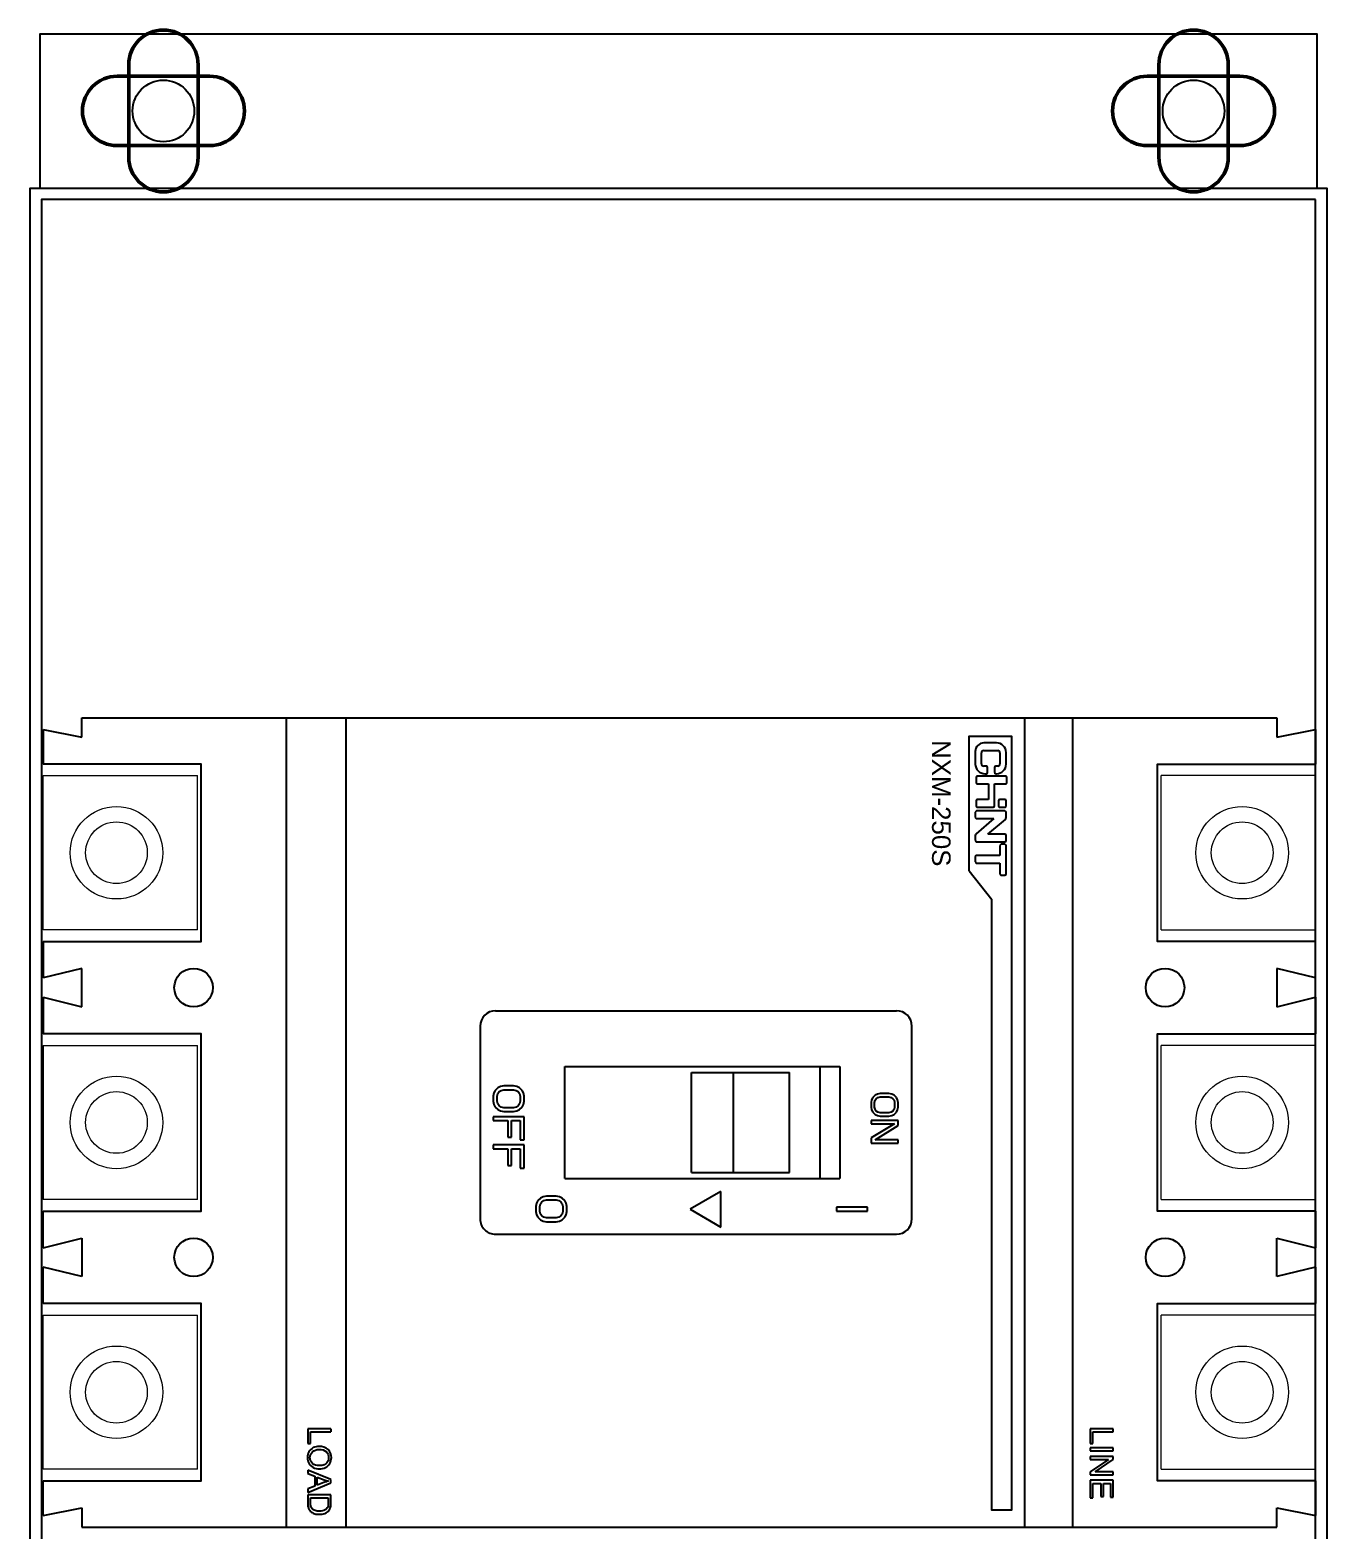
# Model space of a CAD drawing. Header units: inches. Extents: x 21 to 136330, y 8 to 58290.
# Drawn here: x 19282.1 to 19450.4, y 29049.2 to 29244 of the extents above; entities that cross this region are included whole.
import ezdxf

# ---------------------------------------------------------------- set-up
doc = ezdxf.new("R2010")
doc.units = ezdxf.units.IN
doc.header["$MEASUREMENT"] = 0
doc.linetypes.add('HIDDEN', pattern=[9.525, 6.35, -3.175])
doc.layers.add('@.0.DM. NÉT CHÍNH', color=7, linetype='Continuous')
doc.layers.add('Visible (ISO)', color=7, linetype='Continuous', lineweight=50)
doc.styles.add('ARIAL', font='arial.ttf')

# ---------------------------------------------------------------- blocks, each defined once
blk = doc.blocks.new('*U77')
at = {"layer": '@.0.DM. NÉT CHÍNH'}
blk.add_lwpolyline([(-41, 438), (-41, 458), (124.6, 458), (124.6, 438)], dxfattribs=at)
for points in [[(125.91, -230), (-42.3, -230), (-42.3, 438), (125.91, 438)], [(124.41, 436.5), (-40.8, 436.5), (-40.8, -228.5), (124.41, -228.5)]]:
    blk.add_lwpolyline(points, close=True, dxfattribs=at)
for centre in [(-25, 448), (108.6, 448)]:
    blk.add_circle(centre, 4, dxfattribs=at)
blk = doc.blocks.new('*U74')
at = {"color": 7}
for p, q in [((-50, 103.33), (-51, 108.33)), ((-51, 108.33), (-46.5, 108.33)), ((-18.75, 108.33), (-23.5, 108.33)), ((-18.75, 108.33), (-20, 103.33)), ((-15, 103.33), (-16.25, 108.33)), ((-16.25, 108.33), (-11.5, 108.33)), ((10, 108.33), (-10, 108.33)), ((11.5, 108.33), (16.25, 108.33)), ((15, 103.33), (16.25, 108.33)), ((18.75, 108.33), (23.5, 108.33)), ((18.75, 108.33), (20, 103.33)), ((45, 108.33), (25, 108.33)), ((46.5, 108.33), (51, 108.33)), ((50, 103.33), (51, 108.33)), ((-52.5, -51.67), (-52.5, 103.33)), ((-52.5, 103.33), (-50, 103.33)), ((-20, 103.33), (-15, 103.33)), ((20, 103.33), (15, 103.33)), ((52.5, 103.33), (50, 103.33)), ((52.5, -51.67), (52.5, 103.33)), ((-52.5, 76.83), (52.5, 76.83)), ((-52.5, 70.6), (52.5, 70.6)), ((-52.5, 70.6), (52.5, 70.6)), ((-52.5, -17.42), (52.5, -17.42)), ((-52.5, -17.42), (52.5, -17.42)), ((-52.5, -17.42), (52.5, -17.42)), ((-52.5, -25.17), (52.5, -25.17)), ((-50, -51.67), (-52.5, -51.67)), ((-51, -56.67), (-50, -51.67)), ((-15, -51.67), (-20, -51.67)), ((-20, -51.67), (-18.75, -56.67)), ((-16.25, -56.67), (-15, -51.67)), ((15, -51.67), (20, -51.67)), ((16.25, -56.67), (15, -51.67)), ((20, -51.67), (18.75, -56.67)), ((50, -51.67), (52.5, -51.67)), ((51, -56.67), (50, -51.67)), ((-51, -56.67), (-46.5, -56.67)), ((-23.5, -56.67), (-18.75, -56.67)), ((-16.25, -56.67), (-11.5, -56.67)), ((10, -56.67), (-10, -56.67)), ((16.25, -56.67), (11.5, -56.67)), ((23.5, -56.67), (18.75, -56.67)), ((51, -56.67), (46.5, -56.67))]:
    blk.add_line(p, q, dxfattribs=at)
at = {"color": 10, "linetype": 'ByBlock', "lineweight": 9}
for p, q in [((-45, 108.33), (-45, 88.33)), ((-25, 108.33), (-45, 108.33)), ((-25, 88.33), (-25, 108.33)), ((-10, 108.33), (-10, 88.33)), ((10, 108.33), (-10, 108.33)), ((10, 88.33), (10, 108.33)), ((25, 108.33), (25, 88.33)), ((45, 108.33), (25, 108.33)), ((45, 88.33), (45, 108.33)), ((-25, 88.33), (-45, 88.33)), ((10, 88.33), (-10, 88.33)), ((45, 88.33), (25, 88.33)), ((-45, -56.67), (-45, -36.67)), ((-25, -36.67), (-45, -36.67)), ((-25, -36.67), (-25, -56.67)), ((-10, -56.67), (-10, -36.67)), ((10, -36.67), (-10, -36.67)), ((10, -36.67), (10, -56.67)), ((25, -56.67), (25, -36.67)), ((45, -36.67), (25, -36.67)), ((45, -36.67), (45, -56.67)), ((-25, -56.67), (-45, -56.67)), ((10, -56.67), (-10, -56.67))]:
    blk.add_line(p, q, dxfattribs=at)
at = {"color": 10, "linetype": 'HIDDEN', "lineweight": 9, "ltscale": 5}
for p, q in [((-28.75, 108.33), (-43.75, 108.33)), ((6.25, 108.33), (-8.75, 108.33)), ((41.25, 108.33), (26.25, 108.33)), ((-28.75, -56.67), (-43.75, -56.67)), ((6.25, -56.67), (-8.75, -56.67)), ((45, -56.67), (25, -56.67))]:
    blk.add_line(p, q, dxfattribs=at)
at = {"color": 1}
for p, q in [((39.74, 82.12), (39.74, 79.12)), ((40.15, 82.12), (39.74, 82.12)), ((40.15, 79.48), (40.15, 82.12)), ((42.21, 82.12), (42.21, 79.12)), ((42.61, 82.12), (42.21, 82.12)), ((42.61, 79.12), (42.61, 82.12)), ((43.32, 82.12), (43.32, 79.12)), ((43.74, 82.12), (43.32, 82.12)), ((45.34, 79.77), (43.74, 82.12)), ((45.34, 82.12), (45.34, 79.77)), ((45.73, 82.12), (45.34, 82.12)), ((45.73, 79.12), (45.73, 82.12)), ((46.42, 82.12), (46.42, 79.12)), ((48.63, 82.12), (46.42, 82.12)), ((48.63, 81.77), (48.63, 82.12)), ((43.71, 79.12), (43.71, 81.48)), ((43.71, 81.48), (45.32, 79.12)), ((46.83, 80.85), (46.83, 81.77)), ((46.83, 81.77), (48.63, 81.77)), ((48.52, 80.85), (46.83, 80.85)), ((46.83, 79.48), (46.83, 80.5)), ((46.83, 80.5), (48.52, 80.5)), ((48.52, 80.5), (48.52, 80.85)), ((39.74, 79.12), (41.66, 79.12)), ((41.66, 79.48), (40.15, 79.48)), ((41.66, 79.12), (41.66, 79.48)), ((42.21, 79.12), (42.61, 79.12)), ((43.32, 79.12), (43.71, 79.12)), ((45.32, 79.12), (45.73, 79.12)), ((46.42, 79.12), (48.71, 79.12)), ((48.71, 79.48), (46.83, 79.48)), ((48.71, 79.12), (48.71, 79.48)), ((-3.68, 53.38), (-3.75, 53.01)), ((-3.75, 53.01), (-3.75, 51.89)), ((-3.53, 53.68), (-3.68, 53.38)), ((-3.24, 53.98), (-3.53, 53.68)), ((-3.31, 53.01), (-3.24, 53.31)), ((-3.31, 51.89), (-3.31, 53.01)), ((-2.95, 54.13), (-3.24, 53.98)), ((-3.24, 53.31), (-3.09, 53.53)), ((-3.09, 53.53), (-2.88, 53.68)), ((-2.58, 54.2), (-2.95, 54.13)), ((-2.88, 53.68), (-2.58, 53.75)), ((-2, 54.2), (-2.58, 54.2)), ((-2.58, 53.75), (-2, 53.75)), ((-1.64, 54.13), (-2, 54.2)), ((-2, 53.75), (-1.71, 53.68)), ((-1.71, 53.68), (-1.49, 53.53)), ((-1.34, 53.98), (-1.64, 54.13)), ((-1.49, 53.53), (-1.34, 53.31)), ((-1.05, 53.68), (-1.34, 53.98)), ((-1.34, 53.31), (-1.27, 53.01)), ((-1.27, 53.01), (-1.27, 51.89)), ((-0.91, 53.38), (-1.05, 53.68)), ((-0.83, 53.01), (-0.91, 53.38)), ((-0.83, 51.89), (-0.83, 53.01)), ((-0.25, 54.2), (-0.25, 50.7)), ((0.41, 54.2), (-0.25, 54.2)), ((0.19, 50.7), (0.19, 53.75)), ((0.19, 53.75), (2.01, 50.7)), ((2.23, 51.22), (0.41, 54.2)), ((2.23, 54.2), (2.23, 51.22)), ((2.67, 54.2), (2.23, 54.2)), ((2.67, 50.7), (2.67, 54.2)), ((-3.75, 51.89), (-3.68, 51.52)), ((-3.68, 51.52), (-3.53, 51.22)), ((-3.53, 51.22), (-3.24, 50.92)), ((-3.24, 51.59), (-3.31, 51.89)), ((-3.09, 51.37), (-3.24, 51.59)), ((-3.24, 50.92), (-2.95, 50.77)), ((-2.88, 51.22), (-3.09, 51.37)), ((-2.95, 50.77), (-2.58, 50.7)), ((-2.58, 51.15), (-2.88, 51.22)), ((-2, 51.15), (-2.58, 51.15)), ((-2.58, 50.7), (-2, 50.7)), ((-1.71, 51.22), (-2, 51.15)), ((-2, 50.7), (-1.64, 50.77)), ((-1.49, 51.37), (-1.71, 51.22)), ((-1.64, 50.77), (-1.34, 50.92)), ((-1.34, 51.59), (-1.49, 51.37)), ((-1.27, 51.89), (-1.34, 51.59)), ((-1.34, 50.92), (-1.05, 51.22)), ((-1.05, 51.22), (-0.91, 51.52)), ((-0.91, 51.52), (-0.83, 51.89)), ((-0.25, 50.7), (0.19, 50.7)), ((2.01, 50.7), (2.67, 50.7))]:
    blk.add_line(p, q, dxfattribs=at)
at = {"color": 5}
for p, q in [((-46.5, 68.22), (-48, 68.22)), ((-44.09, 68.32), (-44.75, 68.32)), ((-41.02, 68.22), (-41.75, 68.22)), ((-39.55, 68.22), (-40.25, 68.22)), ((-36.59, 68.22), (-37.25, 68.22)), ((-32.26, 68.22), (-35.92, 68.22)), ((-49.25, 66.97), (-49.25, 65.32)), ((-48.25, 65.32), (-48.25, 67.12)), ((-47.95, 67.42), (-46.55, 67.42)), ((-46.25, 67.12), (-46.25, 66.89)), ((-46.08, 66.72), (-45.42, 66.72)), ((-45.25, 66.89), (-45.25, 66.97)), ((-44.92, 68.15), (-44.92, 64.5)), ((-43.92, 66.72), (-43.92, 68.15)), ((-41.09, 66.72), (-43.92, 66.72)), ((-41.92, 68.05), (-41.92, 67.39)), ((-41.75, 67.22), (-41.09, 67.22)), ((-40.92, 67.39), (-40.92, 68.12)), ((-40.92, 64.49), (-40.92, 66.55)), ((-40.42, 68.05), (-40.42, 64.39)), ((-39.42, 64.39), (-39.42, 66.64)), ((-39.42, 66.64), (-37.47, 64.33)), ((-37.42, 65.86), (-39.33, 68.12)), ((-37.42, 68.05), (-37.42, 65.86)), ((-36.42, 64.39), (-36.42, 68.05)), ((-36.09, 68.05), (-36.09, 67.59)), ((-35.92, 67.42), (-34.65, 67.42)), ((-34.65, 67.42), (-34.65, 64.39)), ((-33.65, 64.39), (-33.65, 67.42)), ((-33.65, 67.42), (-32.26, 67.42)), ((-32.64, 63.43), (-28.92, 66.35)), ((-32.09, 67.59), (-32.09, 68.05)), ((-46.55, 65.02), (-47.95, 65.02)), ((-46.25, 65.65), (-46.25, 65.32)), ((-45.42, 65.82), (-46.08, 65.82)), ((-45.25, 65.47), (-45.25, 65.65)), ((-44.75, 64.33), (-44.09, 64.33)), ((-43.92, 64.5), (-43.92, 65.92)), ((-43.92, 65.92), (-41.92, 65.92)), ((-41.92, 65.92), (-41.92, 64.49)), ((-41.75, 64.32), (-41.09, 64.32)), ((-48.15, 64.22), (-46.5, 64.22)), ((-40.25, 64.22), (-39.59, 64.22)), ((-37.24, 64.22), (-36.59, 64.22)), ((-34.48, 64.22), (-33.82, 64.22)), ((12.5, 56), (-12.5, 56)), ((-14.5, 2), (-14.5, 54)), ((14.5, 2), (14.5, 54)), ((-7.25, 11), (-7.25, 46.63)), ((-7.25, 46.63), (7.25, 46.63)), ((7.25, 11), (7.25, 46.63)), ((7.25, 44.1), (-7.25, 44.1)), ((-6.5, 27.4), (-6.5, 40.11)), ((6.5, 40.11), (-6.5, 40.11)), ((6.5, 27.4), (6.5, 40.11)), ((6.5, 32.85), (-6.5, 32.85)), ((6.5, 27.4), (-6.5, 27.4)), ((7.25, 11), (-7.25, 11)), ((-12.5, 0), (12.5, 0))]:
    blk.add_line(p, q, dxfattribs=at)
at = {"color": 2}
for p, q in [((11, 50.23), (11, 46.23)), ((11.5, 50.23), (11, 50.23)), ((11.5, 46.23), (11.5, 50.23)), ((11, 46.23), (11.5, 46.23)), ((13.56, 31.23), (8.94, 31.23)), ((8.94, 31.23), (11.25, 27.23)), ((11.25, 27.23), (13.56, 31.23)), ((9.63, 10.29), (9.55, 9.86)), ((9.55, 9.86), (9.55, 8.59)), ((9.8, 10.63), (9.63, 10.29)), ((10.13, 10.97), (9.8, 10.63)), ((10.05, 9.86), (10.13, 10.2)), ((10.05, 8.59), (10.05, 9.86)), ((10.47, 11.14), (10.13, 10.97)), ((10.13, 10.2), (10.3, 10.46)), ((10.3, 10.46), (10.55, 10.63)), ((10.88, 11.23), (10.47, 11.14)), ((10.55, 10.63), (10.88, 10.72)), ((11.55, 11.23), (10.88, 11.23)), ((10.88, 10.72), (11.55, 10.72)), ((11.97, 11.14), (11.55, 11.23)), ((11.55, 10.72), (11.88, 10.63)), ((11.88, 10.63), (12.13, 10.46)), ((12.3, 10.97), (11.97, 11.14)), ((12.13, 10.46), (12.3, 10.2)), ((12.63, 10.63), (12.3, 10.97)), ((12.3, 10.2), (12.38, 9.86)), ((12.38, 9.86), (12.38, 8.59)), ((12.8, 10.29), (12.63, 10.63)), ((12.88, 9.86), (12.8, 10.29)), ((12.88, 8.59), (12.88, 9.86)), ((9.55, 8.59), (9.63, 8.16)), ((9.63, 8.16), (9.8, 7.82)), ((9.8, 7.82), (10.13, 7.48)), ((10.13, 8.25), (10.05, 8.59)), ((10.3, 7.99), (10.13, 8.25)), ((10.55, 7.82), (10.3, 7.99)), ((10.88, 7.74), (10.55, 7.82)), ((11.88, 7.82), (11.55, 7.74)), ((12.13, 7.99), (11.88, 7.82)), ((12.3, 8.25), (12.13, 7.99)), ((12.38, 8.59), (12.3, 8.25)), ((12.3, 7.48), (12.63, 7.82)), ((12.63, 7.82), (12.8, 8.16)), ((12.8, 8.16), (12.88, 8.59)), ((10.13, 7.48), (10.47, 7.31)), ((10.47, 7.31), (10.88, 7.23)), ((11.55, 7.74), (10.88, 7.74)), ((10.88, 7.23), (11.55, 7.23)), ((11.55, 7.23), (11.97, 7.31)), ((11.97, 7.31), (12.3, 7.48))]:
    blk.add_line(p, q, dxfattribs=at)
at = {"color": 3}
for p, q in [((-4.67, 4.76), (-4.75, 4.34)), ((-4.75, 4.34), (-4.75, 3.06)), ((-4.5, 5.1), (-4.67, 4.76)), ((-4.17, 5.44), (-4.5, 5.1)), ((-4.25, 4.34), (-4.17, 4.68)), ((-4.25, 3.06), (-4.25, 4.34)), ((-3.83, 5.61), (-4.17, 5.44)), ((-4.17, 4.68), (-4, 4.93)), ((-4, 4.93), (-3.75, 5.1)), ((-3.42, 5.7), (-3.83, 5.61)), ((-3.75, 5.1), (-3.42, 5.19)), ((-2.75, 5.7), (-3.42, 5.7)), ((-3.42, 5.19), (-2.75, 5.19)), ((-2.33, 5.61), (-2.75, 5.7)), ((-2.75, 5.19), (-2.42, 5.1)), ((-2.42, 5.1), (-2.17, 4.93)), ((-2, 5.44), (-2.33, 5.61)), ((-2.17, 4.93), (-2, 4.68)), ((-1.67, 5.1), (-2, 5.44)), ((-2, 4.68), (-1.92, 4.34)), ((-1.92, 4.34), (-1.92, 3.06)), ((-1.5, 4.76), (-1.67, 5.1)), ((-1.42, 4.34), (-1.5, 4.76)), ((-1.42, 3.06), (-1.42, 4.34)), ((2.25, 5.7), (-0.75, 5.7)), ((-0.75, 5.7), (-0.75, 1.7)), ((-0.25, 5.19), (2.25, 5.19)), ((-0.25, 4.08), (-0.25, 5.19)), ((1.92, 4.08), (-0.25, 4.08)), ((1.92, 3.57), (1.92, 4.08)), ((2.25, 5.19), (2.25, 5.7)), ((5.92, 5.7), (2.92, 5.7)), ((2.92, 5.7), (2.92, 1.7)), ((3.42, 5.19), (5.92, 5.19)), ((3.42, 4.08), (3.42, 5.19)), ((5.58, 4.08), (3.42, 4.08)), ((5.58, 3.57), (5.58, 4.08)), ((5.92, 5.19), (5.92, 5.7)), ((-4.75, 3.06), (-4.67, 2.64)), ((-4.67, 2.64), (-4.5, 2.3)), ((-4.5, 2.3), (-4.17, 1.96)), ((-4.17, 2.72), (-4.25, 3.06)), ((-4, 2.47), (-4.17, 2.72)), ((-4.17, 1.96), (-3.83, 1.79)), ((-3.75, 2.3), (-4, 2.47)), ((-3.42, 2.21), (-3.75, 2.3)), ((-2.75, 2.21), (-3.42, 2.21)), ((-2.42, 2.3), (-2.75, 2.21)), ((-2.17, 2.47), (-2.42, 2.3)), ((-2.33, 1.79), (-2, 1.96)), ((-2, 2.72), (-2.17, 2.47)), ((-1.92, 3.06), (-2, 2.72)), ((-2, 1.96), (-1.67, 2.3)), ((-1.67, 2.3), (-1.5, 2.64)), ((-1.5, 2.64), (-1.42, 3.06)), ((-0.25, 3.57), (1.92, 3.57)), ((-0.25, 1.7), (-0.25, 3.57)), ((3.42, 3.57), (5.58, 3.57)), ((3.42, 1.7), (3.42, 3.57)), ((-3.83, 1.79), (-3.42, 1.7)), ((-3.42, 1.7), (-2.75, 1.7)), ((-2.75, 1.7), (-2.33, 1.79)), ((-0.75, 1.7), (-0.25, 1.7)), ((2.92, 1.7), (3.42, 1.7)), ((39.74, -19.36), (39.74, -22.36)), ((39.74, -19.36), (40.15, -19.36)), ((40.15, -22), (40.15, -19.36)), ((46.3, -19.36), (45.13, -22.36)), ((46.74, -19.36), (46.3, -19.36)), ((47.99, -22.36), (46.74, -19.36)), ((49.37, -19.36), (48.31, -19.36)), ((48.31, -19.36), (48.31, -22.36)), ((46.01, -21.12), (46.35, -20.24)), ((47.05, -21.12), (46.01, -21.12)), ((46.73, -20.29), (47.05, -21.12)), ((48.72, -19.71), (49.36, -19.71)), ((48.72, -22), (48.72, -19.71)), ((39.74, -22.36), (41.66, -22.36)), ((41.66, -22), (40.15, -22)), ((41.66, -22.36), (41.66, -22)), ((45.13, -22.36), (45.56, -22.36)), ((45.56, -22.36), (45.89, -21.45)), ((45.89, -21.45), (47.17, -21.45)), ((47.17, -21.45), (47.53, -22.36)), ((47.53, -22.36), (47.99, -22.36)), ((48.31, -22.36), (49.42, -22.36)), ((49.37, -22), (48.72, -22))]:
    blk.add_line(p, q, dxfattribs=at)
at = {"color": 7}
for points in [[(-23.5, 108.33), (-23.5, 87.83), (-46.5, 87.83), (-46.5, 108.33)], [(11.5, 108.33), (11.5, 87.83), (-11.5, 87.83), (-11.5, 108.33)], [(46.5, 108.33), (46.5, 87.83), (23.5, 87.83), (23.5, 108.33)], [(-23.5, -56.67), (-23.5, -36.17), (-46.5, -36.17), (-46.5, -56.67)], [(11.5, -56.67), (11.5, -36.17), (-11.5, -36.17), (-11.5, -56.67)], [(46.5, -56.67), (46.5, -36.17), (23.5, -36.17), (23.5, -56.67)]]:
    blk.add_lwpolyline(points, dxfattribs=at)
at = {"color": 5}
for points in [[(-32.64, 63.43), (-50.12, 63.43), (-50.12, 68.91), (-35.64, 68.91)], [(-35.64, 68.91), (50.31, 68.91), (50.31, 66.35), (-28.92, 66.35)]]:
    blk.add_lwpolyline(points, dxfattribs=at)
at = {"color": 10, "linetype": 'ByBlock', "lineweight": 9}
for centre, radius in [((-35, 98.83), 6), ((0, 98.83), 6), ((35, 98.83), 6), ((-35, 98.83), 4), ((0, 98.83), 4), ((35, 98.83), 4), ((-35, -47.17), 6), ((0, -47.17), 6), ((35, -47.17), 6), ((-35, -47.17), 4), ((0, -47.17), 4), ((35, -47.17), 4)]:
    blk.add_circle(centre, radius, dxfattribs=at)
at = {"color": 7}
for centre in [(-17.5, 88.83), (17.5, 88.83), (-17.5, -37.17), (17.5, -37.17)]:
    blk.add_circle(centre, 2.5, dxfattribs=at)
at = {"color": 5}
for centre, radius, start, end in [((-48, 66.97), 1.25, 90, 180), ((-46.5, 66.97), 1.25, 0, 90), ((-44.75, 68.15), 0.17, 90, 180), ((-44.09, 68.15), 0.17, 0, 90), ((-41.75, 68.05), 0.17, 90, 180), ((-41.02, 68.12), 0.1, 0, 90), ((-40.25, 68.05), 0.17, 90, 180), ((-39.55, 67.92), 0.3, 40.1537, 90), ((-37.25, 68.05), 0.17, 90, 180), ((-36.59, 68.05), 0.17, 0, 90), ((-35.92, 68.05), 0.17, 90, 180), ((-32.26, 68.05), 0.17, 0, 90), ((-47.95, 67.12), 0.3, 90, 180), ((-46.55, 67.12), 0.3, 0, 90), ((-46.08, 66.89), 0.17, 180, 270), ((-45.42, 66.89), 0.17, 270, 0), ((-41.75, 67.39), 0.17, 180, 270), ((-41.09, 67.39), 0.17, 270, 0), ((-41.09, 66.55), 0.17, 0, 90), ((-35.92, 67.59), 0.17, 180, 270), ((-32.26, 67.59), 0.17, 270, 0), ((-48.15, 65.32), 1.1, 180, 270), ((-47.95, 65.32), 0.3, 180, 270), ((-46.55, 65.32), 0.3, 270, 0), ((-46.5, 65.47), 1.25, 270, 0), ((-46.08, 65.65), 0.17, 90, 180), ((-45.42, 65.65), 0.17, 0, 90), ((-44.75, 64.5), 0.17, 180, 270), ((-44.09, 64.5), 0.17, 270, 0), ((-41.75, 64.49), 0.17, 180, 270), ((-41.09, 64.49), 0.17, 270, 0), ((-40.25, 64.39), 0.17, 180, 270), ((-39.59, 64.39), 0.17, 270, 0), ((-37.24, 64.52), 0.3, 220.1537, 270), ((-36.59, 64.39), 0.17, 270, 0), ((-34.48, 64.39), 0.17, 180, 270), ((-33.82, 64.39), 0.17, 270, 0), ((-12.5, 54), 2, 90, 180), ((12.5, 54), 2, 0, 90), ((-12.5, 2), 2, 180, 270), ((12.5, 2), 2, 270, 0)]:
    blk.add_arc(centre, radius, start, end, dxfattribs=at)
at = {"color": 3}
for points, start_tangent, end_tangent in [([(43.48, -19.3), (42.42, -19.73)], (-1, 0), (-0.69424, -0.719744)), ([(44.24, -19.5), (43.48, -19.3)], (-0.863974, 0.503536), (-1, 0)), ([(49.91, -19.4), (49.37, -19.36)], (-0.974239, 0.225519), (-1, 0)), ([(50.36, -19.62), (49.91, -19.4)], (-0.769439, 0.63872), (-0.974239, 0.225519)), ([(42.42, -19.73), (42.02, -20.9)], (-0.69424, -0.719744), (0, -1)), ([(42.02, -20.9), (42.19, -21.64)], (0, -1), (0.443298, -0.896374)), ([(42.43, -20.9), (42.74, -19.94)], (0, 1), (0.731951, 0.681357)), ([(42.73, -21.76), (42.43, -20.9)], (-0.688749, 0.724999), (0, 1)), ([(42.74, -19.94), (43.48, -19.65)], (0.731951, 0.681357), (1, 0)), ([(43.48, -19.65), (44.03, -19.8)], (1, 0), (0.851467, -0.524408)), ([(44.03, -19.8), (44.4, -20.22)], (0.851467, -0.524408), (0.416725, -0.909033)), ([(44.52, -20.86), (44.23, -21.75)], (0, -1), (-0.68313, -0.730297)), ([(44.76, -20.06), (44.24, -19.5)], (-0.448077, 0.893995), (-0.863974, 0.503536)), ([(44.4, -20.22), (44.52, -20.86)], (0.416725, -0.909033), (0, -1)), ([(44.75, -21.68), (44.94, -20.86)], (0.461947, 0.886908), (0, 1)), ([(44.94, -20.86), (44.76, -20.06)], (0, 1), (-0.448077, 0.893995)), ([(46.35, -20.24), (46.51, -19.67)], (0.352729, 0.935726), (0.201923, 0.979401)), ([(46.51, -19.67), (46.73, -20.29)], (0.27008, -0.962838), (0.358791, -0.933418)), ([(49.36, -19.71), (49.89, -19.77)], (1, 0), (0.934937, -0.354815)), ([(49.89, -19.77), (50.27, -20.11)], (0.934937, -0.354815), (0.528136, -0.84916)), ([(50.35, -21.41), (50.12, -21.79)], (-0.321903, -0.946773), (-0.714073, -0.700072)), ([(50.27, -20.11), (50.43, -20.83)], (0.528136, -0.84916), (0, -1)), ([(50.43, -20.83), (50.35, -21.41)], (0, -1), (-0.321903, -0.946773)), ([(50.72, -20.13), (50.36, -19.62)], (-0.355218, 0.934784), (-0.769439, 0.63872)), ([(50.84, -20.84), (50.72, -20.13)], (0, 1), (-0.355218, 0.934784)), ([(50.76, -21.45), (50.84, -20.84)], (0.29468, 0.955596), (0, 1)), ([(42.19, -21.64), (42.71, -22.2)], (0.443298, -0.896374), (0.857158, -0.515054)), ([(42.71, -22.2), (43.48, -22.41)], (0.857158, -0.515054), (1, 0)), ([(43.48, -22.07), (42.73, -21.76)], (-1, 0), (-0.688749, 0.724999)), ([(44.23, -21.75), (43.48, -22.07)], (-0.68313, -0.730297), (-1, 0)), ([(43.48, -22.41), (44.22, -22.22)], (1, 0), (0.88183, 0.471567)), ([(44.22, -22.22), (44.75, -21.68)], (0.88183, 0.471567), (0.461947, 0.886908)), ([(49.85, -21.95), (49.37, -22)], (-0.952187, -0.305515), (-1, 0)), ([(49.42, -22.36), (49.91, -22.31)], (1, 0), (0.972851, 0.23143)), ([(50.12, -21.79), (49.85, -21.95)], (-0.714073, -0.700072), (-0.952187, -0.305515)), ([(49.91, -22.31), (50.27, -22.16)], (0.972851, 0.23143), (0.837066, 0.547102)), ([(50.27, -22.16), (50.55, -21.88)], (0.837066, 0.547102), (0.593636, 0.804733)), ([(50.55, -21.88), (50.76, -21.45)], (0.593636, 0.804733), (0.29468, 0.955596))]:
    blk.add_spline(points, degree=3, dxfattribs=dict(at, start_tangent=start_tangent, end_tangent=end_tangent))
at = {"color": 5, "insert": (-41.42, 59.79), "char_height": 2.4, "width": 27.2719, "attachment_point": 5, "style": 'ARIAL'}
blk.add_mtext('NXM-250S', dxfattribs=at)

msp = doc.modelspace()

# ---------------------------------------------------------------- linework, layer by layer
at = {"layer": 'Visible (ISO)', "color": 2}
for points in [[(19294.9447, 29239.4535), (19294.9447, 29227.4535, 1), (19303.9447, 29227.4535), (19303.9447, 29239.4535, 1)], [(19437.5479, 29239.4535), (19437.5479, 29227.4535, -1), (19428.5479, 29227.4535), (19428.5479, 29239.4535, -1)], [(19293.4447, 29228.9535), (19305.4447, 29228.9535, 1), (19305.4447, 29237.9535), (19293.4447, 29237.9535, 1)], [(19439.0479, 29228.9535), (19427.0479, 29228.9535, -1), (19427.0479, 29237.9535), (19439.0479, 29237.9535, -1)]]:
    msp.add_lwpolyline(points, format="xyb", close=True, dxfattribs=at)

# ---------------------------------------------------------------- block references
at = {"rotation": 270}
msp.add_blockref('*U74', (19340.5219, 29102.2098), dxfattribs=at)
at = {"layer": '@.0.DM. NÉT CHÍNH'}
msp.add_blockref('*U77', (19324.4447, 28785.4535), dxfattribs=at)

doc.saveas('drawing.dxf')
